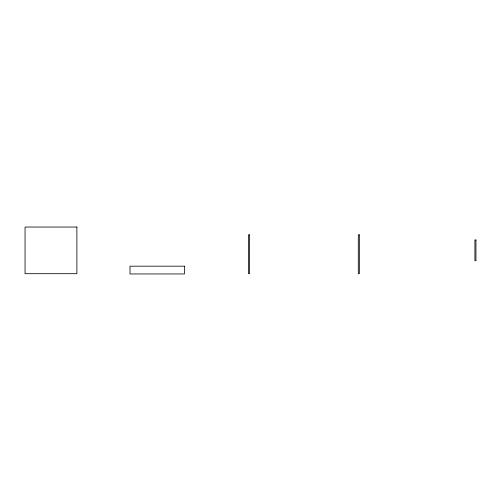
<?xml version="1.0" encoding="UTF-8"?>
<svg xmlns="http://www.w3.org/2000/svg" width="501" height="501" viewBox="0 0 501 501"><rect width="100%" height="100%" fill="white"/><g stroke="black" fill="none" stroke-linecap="round" stroke-linejoin="round"><path stroke-width="0.75" d="M76.878 227.047L25.05 227.047L25.05 273.69L76.878 273.69L76.878 227.047M249.46 234.825L248.427 234.825L248.427 273.69L249.46 273.69L249.46 234.825M359.336 234.825L358.303 234.825L358.303 273.69L359.336 273.69L359.336 234.825M475.95 240.004L474.91 240.004L474.91 260.733L475.95 260.733L475.95 240.004M184.418 266.175L130.003 266.175L130.003 273.953L184.418 273.953L184.418 266.175"/></g></svg>
